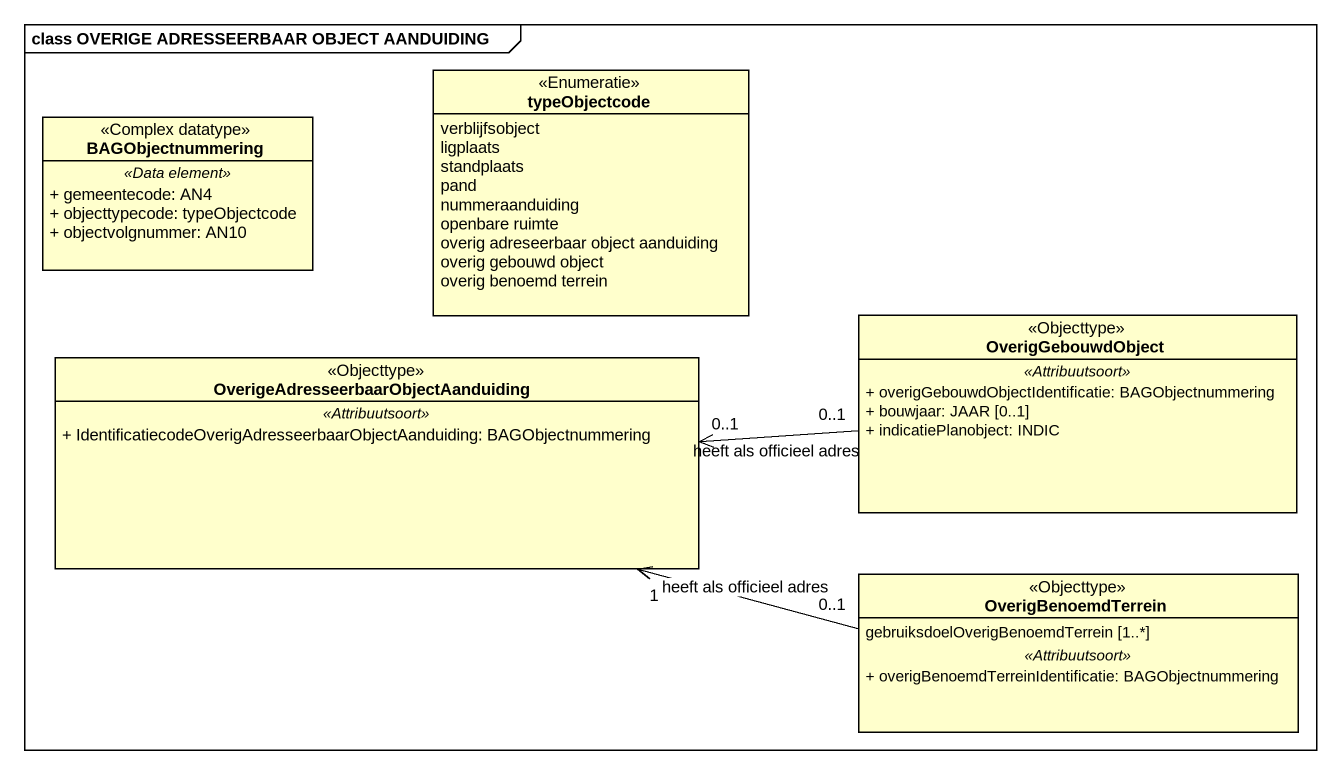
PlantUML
@startuml
mainframe class OVERIGE ADRESSEERBAAR OBJECT AANDUIDING
hide circle
hide empty members
skinparam classAttributeIconSize 0
enum typeObjectcode <<Enumeratie>> {
  verblijfsobject
  ligplaats
  standplaats
  pand
  nummeraanduiding
  openbare ruimte
  overig adreseerbaar object aanduiding
  overig gebouwd object
  overig benoemd terrein
}
class BAGObjectnummering <<Complex datatype>> {
  .. <<Data element>> ..
  + gemeentecode: AN4
  + objecttypecode: typeObjectcode
  + objectvolgnummer: AN10
}
class "OverigeAdresseerbaarObjectAanduiding" as OverigeAdresseerbaarObjectAa <<Objecttype>> {
  .. <<Attribuutsoort>> ..
  + IdentificatiecodeOverigAdresseerbaarObjectAanduiding: BAGObjectnummering
}
class OverigGebouwdObject <<Objecttype>> {
  .. <<Attribuutsoort>> ..
  + overigGebouwdObjectIdentificatie: BAGObjectnummering
  + bouwjaar: JAAR [0..1]
  + indicatiePlanobject: INDIC
}
class OverigBenoemdTerrein <<Objecttype>> {
  gebruiksdoelOverigBenoemdTerrein [1..*]
  .. <<Attribuutsoort>> ..
  + overigBenoemdTerreinIdentificatie: BAGObjectnummering
}
OverigGebouwdObject "0..1" -left-> "0..1" OverigeAdresseerbaarObjectAa : heeft als officieel adres
OverigBenoemdTerrein "0..1" -left-> "1" OverigeAdresseerbaarObjectAa : heeft als officieel adres
@enduml
